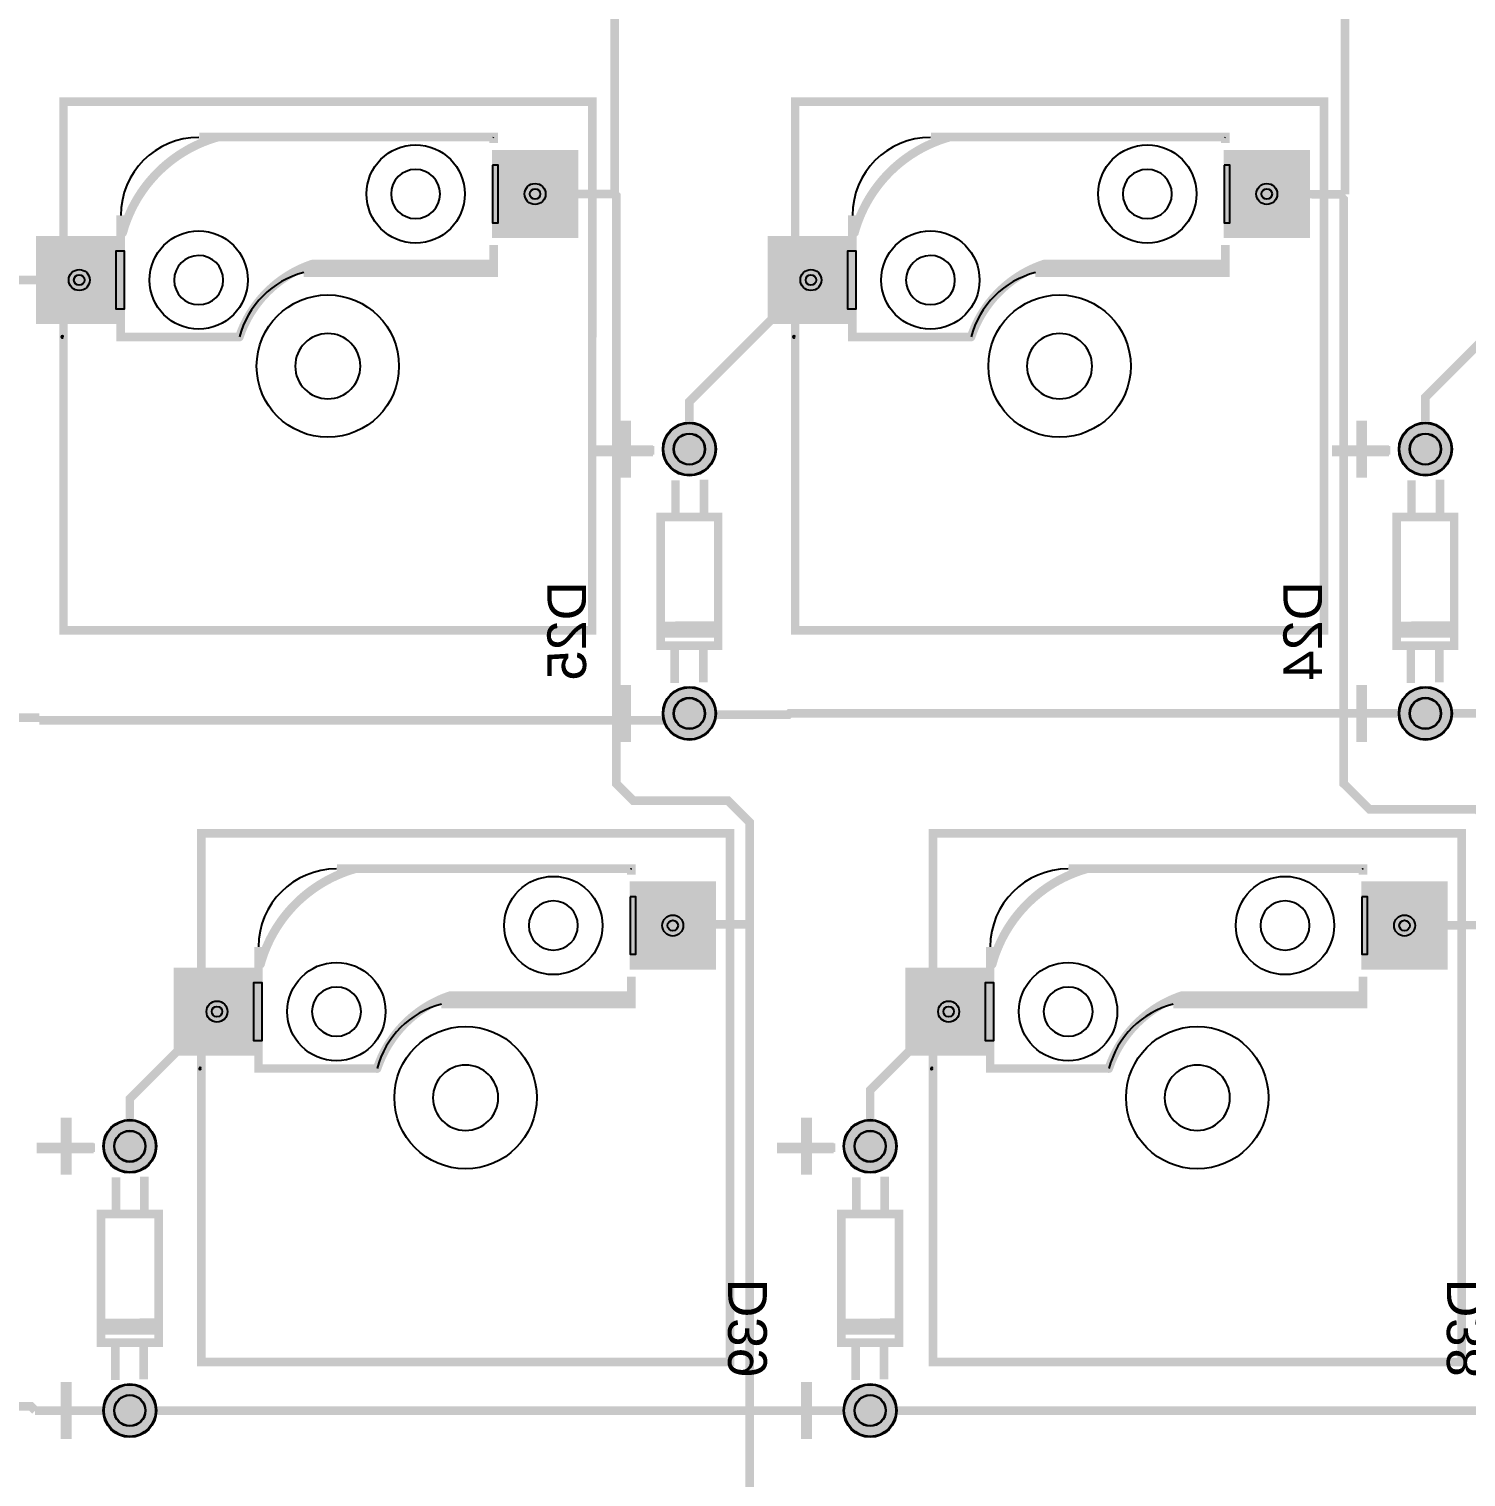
# Model space of a CAD drawing. Header units: millimetres. Extents: x -39 to 282, y -369 to -213.
# Drawn here: x 35.63 to 78.03, y -300.76 to -258.02 of the extents above; entities that cross this region are included whole.
import ezdxf

# ---------------------------------------------------------------- set-up
doc = ezdxf.new("R2010")
doc.units = ezdxf.units.MM
for name, color, linetype, true_color in [('BottomLayer', 7, 'Continuous', 0x0000ff), ('BottomPasteMaskLayer', 7, 'Continuous', 0x800000), ('BottomSilkLayer', 7, 'Continuous', 0x66cc33), ('BottomSolderMaskLayer', 7, 'Continuous', 0xaa00ff), ('Document', 7, 'Continuous', 0xffffff), ('Hole', 7, 'Continuous', 0x222222), ('Multi-Layer', 7, 'Continuous', 0xc0c0c0), ('TopLayer', 7, 'Continuous', 0xff0000), ('TopSilkLayer', 7, 'Continuous', 0xffcc00), ('TopSolderMaskLayer', 7, 'Continuous', 0x800080)]:
    doc.layers.add(name, color=color, linetype=linetype, true_color=true_color)
doc.styles.get("Standard").update_dxf_attribs({"font": 'arial.ttf'})

msp = doc.modelspace()

# ---------------------------------------------------------------- hatches: boundary and pattern name
at = {"layer": 'BottomLayer'}
for points in [[(49.315, -261.616), (51.815, -261.616), (51.815, -264.166), (49.315, -264.166)], [(70.905, -261.616), (73.405, -261.616), (73.405, -264.166), (70.905, -264.166)], [(49.465, -262.041), (49.465, -263.741), (51.065, -263.741), (51.065, -262.041), (49.465, -262.041)], [(71.055, -262.041), (71.055, -263.741), (72.655, -263.741), (72.655, -262.041), (71.055, -262.041)], [(35.865, -264.156), (38.365, -264.156), (38.365, -266.706), (35.865, -266.706)], [(57.455, -264.156), (59.955, -264.156), (59.955, -266.706), (57.455, -266.706)], [(36.615, -264.581), (36.615, -266.281), (38.215, -266.281), (38.215, -264.581), (36.615, -264.581)], [(58.205, -264.581), (58.205, -266.281), (59.805, -266.281), (59.805, -264.581), (58.205, -264.581)], [(53.379, -283.206), (55.879, -283.206), (55.879, -285.756), (53.379, -285.756)], [(74.969, -283.206), (77.469, -283.206), (77.469, -285.756), (74.969, -285.756)], [(53.529, -283.631), (53.529, -285.331), (55.129, -285.331), (55.129, -283.631), (53.529, -283.631)], [(75.119, -283.631), (75.119, -285.331), (76.719, -285.331), (76.719, -283.631), (75.119, -283.631)], [(39.929, -285.746), (42.429, -285.746), (42.429, -288.296), (39.929, -288.296)], [(61.519, -285.746), (64.019, -285.746), (64.019, -288.296), (61.519, -288.296)], [(40.679, -286.171), (40.679, -287.871), (42.279, -287.871), (42.279, -286.171), (40.679, -286.171)], [(62.269, -286.171), (62.269, -287.871), (63.869, -287.871), (63.869, -286.171), (62.269, -286.171)]]:
    msp.add_hatch(color=256, dxfattribs=at).paths.add_polyline_path(points)
at = {"layer": 'BottomPasteMaskLayer'}
for points in [[(49.315, -261.616), (51.815, -261.616), (51.815, -264.166), (49.315, -264.166)], [(70.905, -261.616), (73.405, -261.616), (73.405, -264.166), (70.905, -264.166)], [(35.865, -264.156), (38.365, -264.156), (38.365, -266.706), (35.865, -266.706)], [(57.455, -264.156), (59.955, -264.156), (59.955, -266.706), (57.455, -266.706)], [(53.379, -283.206), (55.879, -283.206), (55.879, -285.756), (53.379, -285.756)], [(74.969, -283.206), (77.469, -283.206), (77.469, -285.756), (74.969, -285.756)], [(39.929, -285.746), (42.429, -285.746), (42.429, -288.296), (39.929, -288.296)], [(61.519, -285.746), (64.019, -285.746), (64.019, -288.296), (61.519, -288.296)]]:
    msp.add_hatch(color=256, dxfattribs=at).paths.add_polyline_path(points)
at = {"layer": 'BottomSilkLayer'}
for points in [[(38.4, -264.159), (38.383, -264.158), (38.367, -264.155), (38.351, -264.15), (38.336, -264.142), (38.323, -264.133), (38.31, -264.122), (38.299, -264.11), (38.29, -264.096), (38.283, -264.081), (38.277, -264.065), (38.274, -264.049), (38.273, -264.032), (38.273, -264.032), (38.274, -264.014), (38.278, -263.997), (38.278, -263.997), (38.278, -263.997), (38.278, -263.997), (38.304, -263.907), (38.332, -263.818), (38.362, -263.729), (38.393, -263.641), (38.427, -263.554), (38.463, -263.468), (38.501, -263.382), (38.54, -263.297), (38.582, -263.213), (38.625, -263.131), (38.67, -263.049), (38.717, -262.968), (38.766, -262.888), (38.817, -262.809), (38.869, -262.732), (38.923, -262.656), (38.979, -262.581), (39.037, -262.507), (39.096, -262.434), (39.157, -262.363), (39.219, -262.294), (39.283, -262.225), (39.348, -262.158), (39.415, -262.093), (39.483, -262.029), (39.553, -261.967), (39.624, -261.906), (39.697, -261.847), (39.77, -261.789), (39.845, -261.734), (39.922, -261.68), (39.999, -261.627), (40.078, -261.577), (40.158, -261.528), (40.238, -261.481), (40.32, -261.435), (40.403, -261.392), (40.487, -261.351), (40.572, -261.311), (40.657, -261.273), (40.744, -261.237), (40.831, -261.204), (40.919, -261.172), (41.007, -261.142), (41.097, -261.114), (41.187, -261.088), (41.187, -261.088), (41.187, -261.088), (41.187, -261.088), (41.204, -261.084), (41.222, -261.083), (41.222, -261.083), (41.222, -261.083), (41.239, -261.084), (41.255, -261.088), (41.271, -261.093), (41.285, -261.1), (41.299, -261.11), (41.312, -261.12), (41.323, -261.133), (41.332, -261.147), (41.339, -261.162), (41.345, -261.177), (41.348, -261.194), (41.349, -261.21), (41.349, -261.21), (41.348, -261.227), (41.345, -261.243), (41.339, -261.259), (41.332, -261.274), (41.322, -261.288), (41.311, -261.3), (41.299, -261.311), (41.285, -261.32), (41.27, -261.328), (41.254, -261.333), (41.254, -261.333), (41.254, -261.333), (41.254, -261.333), (41.168, -261.358), (41.082, -261.385), (40.997, -261.413), (40.913, -261.444), (40.829, -261.477), (40.746, -261.511), (40.664, -261.548), (40.583, -261.586), (40.503, -261.626), (40.423, -261.668), (40.345, -261.712), (40.268, -261.758), (40.192, -261.805), (40.116, -261.854), (40.042, -261.905), (39.97, -261.958), (39.898, -262.012), (39.828, -262.067), (39.759, -262.125), (39.691, -262.184), (39.625, -262.244), (39.56, -262.306), (39.496, -262.37), (39.434, -262.435), (39.374, -262.501), (39.315, -262.569), (39.257, -262.638), (39.201, -262.708), (39.147, -262.78), (39.095, -262.853), (39.044, -262.927), (38.995, -263.002), (38.947, -263.078), (38.902, -263.155), (38.858, -263.234), (38.816, -263.313), (38.776, -263.393), (38.738, -263.475), (38.701, -263.557), (38.667, -263.639), (38.634, -263.723), (38.603, -263.807), (38.574, -263.892), (38.548, -263.978), (38.523, -264.064), (38.523, -264.064), (38.523, -264.064), (38.523, -264.064), (38.523, -264.064), (38.518, -264.08), (38.51, -264.095), (38.501, -264.109), (38.49, -264.122), (38.478, -264.133), (38.464, -264.142), (38.449, -264.149), (38.433, -264.155), (38.417, -264.158), (38.4, -264.159), (38.4, -264.159), (38.4, -264.159), (38.4, -264.159)], [(49.34, -261.084), (41.77, -261.084), (41.22, -261.084), (41.204, -261.085), (41.188, -261.088), (41.172, -261.093), (41.157, -261.101), (41.143, -261.11), (41.131, -261.121), (41.12, -261.133), (41.11, -261.147), (41.103, -261.162), (41.098, -261.178), (41.094, -261.194), (41.093, -261.211), (41.094, -261.227), (41.098, -261.243), (41.103, -261.259), (41.11, -261.274), (41.12, -261.288), (41.131, -261.3), (41.143, -261.311), (41.157, -261.321), (41.172, -261.328), (41.188, -261.333), (41.204, -261.336), (41.22, -261.338), (41.77, -261.338), (49.34, -261.338), (49.357, -261.336), (49.373, -261.333), (49.389, -261.328), (49.404, -261.321), (49.418, -261.311), (49.43, -261.3), (49.441, -261.288), (49.45, -261.274), (49.458, -261.259), (49.463, -261.243), (49.466, -261.227), (49.467, -261.211), (49.466, -261.194), (49.463, -261.178), (49.458, -261.162), (49.45, -261.147), (49.441, -261.133), (49.43, -261.121), (49.418, -261.11), (49.404, -261.101), (49.389, -261.093), (49.373, -261.088), (49.357, -261.085), (49.34, -261.084), (49.34, -261.084)], [(59.99, -264.159), (59.973, -264.158), (59.957, -264.155), (59.941, -264.15), (59.926, -264.142), (59.913, -264.133), (59.9, -264.122), (59.889, -264.11), (59.88, -264.096), (59.873, -264.081), (59.867, -264.065), (59.864, -264.049), (59.863, -264.032), (59.863, -264.032), (59.864, -264.014), (59.868, -263.997), (59.868, -263.997), (59.868, -263.997), (59.868, -263.997), (59.894, -263.907), (59.922, -263.818), (59.952, -263.729), (59.983, -263.641), (60.017, -263.554), (60.053, -263.468), (60.091, -263.382), (60.13, -263.297), (60.172, -263.213), (60.215, -263.131), (60.26, -263.049), (60.307, -262.968), (60.356, -262.888), (60.407, -262.809), (60.459, -262.732), (60.513, -262.656), (60.569, -262.581), (60.627, -262.507), (60.686, -262.434), (60.747, -262.363), (60.809, -262.294), (60.873, -262.225), (60.938, -262.158), (61.005, -262.093), (61.073, -262.029), (61.143, -261.967), (61.214, -261.906), (61.287, -261.847), (61.36, -261.789), (61.435, -261.734), (61.512, -261.68), (61.589, -261.627), (61.668, -261.577), (61.748, -261.528), (61.828, -261.481), (61.91, -261.435), (61.993, -261.392), (62.077, -261.351), (62.162, -261.311), (62.247, -261.273), (62.334, -261.237), (62.421, -261.204), (62.509, -261.172), (62.598, -261.142), (62.687, -261.114), (62.777, -261.088), (62.777, -261.088), (62.777, -261.088), (62.777, -261.088), (62.794, -261.084), (62.812, -261.083), (62.812, -261.083), (62.812, -261.083), (62.829, -261.084), (62.845, -261.088), (62.861, -261.093), (62.876, -261.1), (62.889, -261.11), (62.902, -261.12), (62.913, -261.133), (62.922, -261.147), (62.929, -261.162), (62.935, -261.177), (62.938, -261.194), (62.939, -261.21), (62.939, -261.21), (62.938, -261.227), (62.935, -261.243), (62.929, -261.259), (62.922, -261.274), (62.913, -261.288), (62.901, -261.3), (62.889, -261.311), (62.875, -261.32), (62.86, -261.328), (62.844, -261.333), (62.844, -261.333), (62.844, -261.333), (62.844, -261.333), (62.758, -261.358), (62.672, -261.385), (62.587, -261.413), (62.503, -261.444), (62.419, -261.477), (62.336, -261.511), (62.254, -261.548), (62.173, -261.586), (62.093, -261.626), (62.013, -261.668), (61.935, -261.712), (61.858, -261.758), (61.782, -261.805), (61.706, -261.854), (61.632, -261.905), (61.56, -261.958), (61.488, -262.012), (61.418, -262.067), (61.349, -262.125), (61.281, -262.184), (61.215, -262.244), (61.15, -262.306), (61.086, -262.37), (61.024, -262.435), (60.964, -262.501), (60.905, -262.569), (60.847, -262.638), (60.792, -262.708), (60.737, -262.78), (60.685, -262.853), (60.634, -262.927), (60.585, -263.002), (60.538, -263.078), (60.492, -263.155), (60.448, -263.234), (60.406, -263.313), (60.366, -263.393), (60.328, -263.475), (60.291, -263.557), (60.257, -263.639), (60.224, -263.723), (60.193, -263.807), (60.164, -263.892), (60.138, -263.978), (60.113, -264.064), (60.113, -264.064), (60.113, -264.064), (60.113, -264.064), (60.113, -264.064), (60.108, -264.08), (60.1, -264.095), (60.091, -264.109), (60.08, -264.122), (60.068, -264.133), (60.054, -264.142), (60.039, -264.149), (60.023, -264.155), (60.007, -264.158), (59.99, -264.159), (59.99, -264.159), (59.99, -264.159), (59.99, -264.159)], [(70.93, -261.084), (63.36, -261.084), (62.81, -261.084), (62.794, -261.085), (62.778, -261.088), (62.762, -261.093), (62.747, -261.101), (62.733, -261.11), (62.721, -261.121), (62.71, -261.133), (62.7, -261.147), (62.693, -261.162), (62.688, -261.178), (62.685, -261.194), (62.683, -261.211), (62.685, -261.227), (62.688, -261.243), (62.693, -261.259), (62.7, -261.274), (62.71, -261.288), (62.721, -261.3), (62.733, -261.311), (62.747, -261.321), (62.762, -261.328), (62.778, -261.333), (62.794, -261.336), (62.81, -261.338), (63.36, -261.338), (70.93, -261.338), (70.947, -261.336), (70.963, -261.333), (70.979, -261.328), (70.994, -261.321), (71.008, -261.311), (71.02, -261.3), (71.031, -261.288), (71.04, -261.274), (71.048, -261.259), (71.053, -261.243), (71.056, -261.227), (71.057, -261.211), (71.056, -261.194), (71.053, -261.178), (71.048, -261.162), (71.04, -261.147), (71.031, -261.133), (71.02, -261.121), (71.008, -261.11), (70.994, -261.101), (70.979, -261.093), (70.963, -261.088), (70.947, -261.085), (70.93, -261.084), (70.93, -261.084)], [(41.84, -267.24), (41.823, -267.239), (41.807, -267.236), (41.791, -267.23), (41.776, -267.223), (41.762, -267.214), (41.75, -267.203), (41.739, -267.19), (41.73, -267.177), (41.722, -267.162), (41.717, -267.146), (41.714, -267.13), (41.713, -267.113), (41.713, -267.113), (41.713, -267.113), (41.714, -267.091), (41.72, -267.07), (41.72, -267.07), (41.72, -267.07), (41.72, -267.07), (41.72, -267.07), (41.748, -266.989), (41.779, -266.909), (41.811, -266.829), (41.845, -266.75), (41.881, -266.672), (41.919, -266.595), (41.959, -266.519), (42.001, -266.443), (42.044, -266.369), (42.09, -266.296), (42.137, -266.224), (42.186, -266.153), (42.236, -266.084), (42.288, -266.015), (42.342, -265.948), (42.397, -265.882), (42.454, -265.818), (42.513, -265.755), (42.573, -265.693), (42.635, -265.633), (42.698, -265.575), (42.762, -265.518), (42.828, -265.462), (42.895, -265.408), (42.963, -265.356), (43.033, -265.306), (43.104, -265.257), (43.176, -265.21), (43.249, -265.165), (43.323, -265.121), (43.398, -265.079), (43.474, -265.04), (43.552, -265.002), (43.63, -264.965), (43.709, -264.931), (43.788, -264.899), (43.869, -264.869), (43.95, -264.84), (43.95, -264.84), (43.95, -264.84), (43.95, -264.84), (43.97, -264.835), (43.991, -264.833), (43.991, -264.833), (44.008, -264.834), (44.024, -264.838), (44.04, -264.843), (44.055, -264.85), (44.068, -264.86), (44.081, -264.871), (44.092, -264.883), (44.101, -264.897), (44.109, -264.912), (44.114, -264.927), (44.117, -264.944), (44.118, -264.96), (44.118, -264.96), (44.117, -264.978), (44.113, -264.995), (44.107, -265.012), (44.099, -265.028), (44.089, -265.042), (44.076, -265.055), (44.062, -265.065), (44.047, -265.074), (44.031, -265.081), (44.031, -265.081), (44.031, -265.081), (44.031, -265.081), (44.031, -265.081), (43.953, -265.108), (43.877, -265.137), (43.801, -265.168), (43.726, -265.201), (43.651, -265.235), (43.578, -265.272), (43.505, -265.31), (43.434, -265.35), (43.363, -265.392), (43.294, -265.436), (43.226, -265.481), (43.158, -265.528), (43.092, -265.577), (43.028, -265.627), (42.964, -265.679), (42.902, -265.733), (42.841, -265.788), (42.782, -265.844), (42.724, -265.902), (42.667, -265.962), (42.612, -266.022), (42.559, -266.085), (42.507, -266.148), (42.457, -266.213), (42.408, -266.279), (42.361, -266.346), (42.316, -266.414), (42.272, -266.484), (42.23, -266.554), (42.19, -266.626), (42.152, -266.698), (42.115, -266.772), (42.081, -266.846), (42.048, -266.921), (42.017, -266.997), (41.988, -267.074), (41.961, -267.151), (41.961, -267.151), (41.961, -267.151), (41.961, -267.151), (41.955, -267.166), (41.947, -267.18), (41.938, -267.193), (41.927, -267.205), (41.915, -267.215), (41.901, -267.224), (41.887, -267.231), (41.871, -267.236), (41.856, -267.239), (41.84, -267.24), (41.84, -267.24), (41.84, -267.24)], [(43.99, -265.088), (45.03, -265.088), (49.34, -265.088), (49.357, -265.087), (49.373, -265.083), (49.389, -265.078), (49.404, -265.071), (49.418, -265.061), (49.43, -265.051), (49.441, -265.038), (49.45, -265.024), (49.458, -265.009), (49.463, -264.994), (49.466, -264.977), (49.467, -264.961), (49.466, -264.944), (49.463, -264.928), (49.458, -264.912), (49.45, -264.897), (49.441, -264.883), (49.43, -264.871), (49.418, -264.86), (49.404, -264.851), (49.389, -264.843), (49.373, -264.838), (49.357, -264.835), (49.34, -264.834), (45.03, -264.834), (43.99, -264.834), (43.974, -264.835), (43.958, -264.838), (43.942, -264.843), (43.927, -264.851), (43.913, -264.86), (43.901, -264.871), (43.89, -264.883), (43.88, -264.897), (43.873, -264.912), (43.868, -264.928), (43.864, -264.944), (43.863, -264.961), (43.864, -264.977), (43.868, -264.994), (43.873, -265.009), (43.88, -265.024), (43.89, -265.038), (43.901, -265.051), (43.913, -265.061), (43.927, -265.071), (43.942, -265.078), (43.958, -265.083), (43.974, -265.087), (43.99, -265.088), (43.99, -265.088)], [(63.43, -267.24), (63.413, -267.239), (63.397, -267.236), (63.381, -267.23), (63.366, -267.223), (63.352, -267.214), (63.34, -267.203), (63.329, -267.19), (63.32, -267.177), (63.312, -267.162), (63.307, -267.146), (63.304, -267.13), (63.303, -267.113), (63.303, -267.113), (63.303, -267.113), (63.304, -267.091), (63.31, -267.07), (63.31, -267.07), (63.31, -267.07), (63.31, -267.07), (63.31, -267.07), (63.338, -266.989), (63.369, -266.909), (63.401, -266.829), (63.435, -266.75), (63.471, -266.672), (63.509, -266.595), (63.549, -266.519), (63.591, -266.443), (63.634, -266.369), (63.68, -266.296), (63.727, -266.224), (63.776, -266.153), (63.826, -266.084), (63.878, -266.015), (63.932, -265.948), (63.988, -265.882), (64.045, -265.818), (64.103, -265.755), (64.163, -265.693), (64.225, -265.633), (64.288, -265.575), (64.352, -265.518), (64.418, -265.462), (64.485, -265.408), (64.553, -265.356), (64.623, -265.306), (64.694, -265.257), (64.766, -265.21), (64.839, -265.165), (64.913, -265.121), (64.988, -265.079), (65.064, -265.04), (65.142, -265.002), (65.22, -264.965), (65.299, -264.931), (65.378, -264.899), (65.459, -264.869), (65.54, -264.84), (65.54, -264.84), (65.54, -264.84), (65.54, -264.84), (65.56, -264.835), (65.581, -264.833), (65.581, -264.833), (65.598, -264.834), (65.614, -264.838), (65.63, -264.843), (65.645, -264.85), (65.659, -264.86), (65.671, -264.871), (65.682, -264.883), (65.691, -264.897), (65.699, -264.912), (65.704, -264.927), (65.707, -264.944), (65.708, -264.96), (65.708, -264.96), (65.707, -264.978), (65.703, -264.995), (65.697, -265.012), (65.689, -265.028), (65.679, -265.042), (65.666, -265.055), (65.652, -265.065), (65.637, -265.074), (65.621, -265.081), (65.621, -265.081), (65.621, -265.081), (65.621, -265.081), (65.621, -265.081), (65.543, -265.108), (65.467, -265.137), (65.391, -265.168), (65.316, -265.201), (65.241, -265.235), (65.168, -265.272), (65.095, -265.31), (65.024, -265.35), (64.953, -265.392), (64.884, -265.436), (64.816, -265.481), (64.748, -265.528), (64.682, -265.577), (64.618, -265.627), (64.554, -265.679), (64.492, -265.733), (64.431, -265.788), (64.372, -265.844), (64.314, -265.902), (64.257, -265.962), (64.202, -266.022), (64.149, -266.085), (64.097, -266.148), (64.047, -266.213), (63.998, -266.279), (63.951, -266.346), (63.906, -266.414), (63.862, -266.484), (63.82, -266.554), (63.78, -266.626), (63.742, -266.698), (63.705, -266.772), (63.671, -266.846), (63.638, -266.921), (63.607, -266.997), (63.578, -267.074), (63.551, -267.151), (63.551, -267.151), (63.551, -267.151), (63.551, -267.151), (63.545, -267.166), (63.537, -267.18), (63.528, -267.193), (63.517, -267.205), (63.505, -267.215), (63.491, -267.224), (63.477, -267.231), (63.461, -267.236), (63.446, -267.239), (63.43, -267.24), (63.43, -267.24), (63.43, -267.24)], [(65.58, -265.088), (66.62, -265.088), (70.93, -265.088), (70.947, -265.087), (70.963, -265.083), (70.979, -265.078), (70.994, -265.071), (71.008, -265.061), (71.02, -265.051), (71.031, -265.038), (71.04, -265.024), (71.048, -265.009), (71.053, -264.994), (71.056, -264.977), (71.057, -264.961), (71.056, -264.944), (71.053, -264.928), (71.048, -264.912), (71.04, -264.897), (71.031, -264.883), (71.02, -264.871), (71.008, -264.86), (70.994, -264.851), (70.979, -264.843), (70.963, -264.838), (70.947, -264.835), (70.93, -264.834), (66.62, -264.834), (65.58, -264.834), (65.564, -264.835), (65.548, -264.838), (65.532, -264.843), (65.517, -264.851), (65.503, -264.86), (65.491, -264.871), (65.48, -264.883), (65.47, -264.897), (65.463, -264.912), (65.458, -264.928), (65.455, -264.944), (65.453, -264.961), (65.455, -264.977), (65.458, -264.994), (65.463, -265.009), (65.47, -265.024), (65.48, -265.038), (65.491, -265.051), (65.503, -265.061), (65.517, -265.071), (65.532, -265.078), (65.548, -265.083), (65.564, -265.087), (65.58, -265.088), (65.58, -265.088)], [(38.34, -267.238), (41.84, -267.238), (41.857, -267.237), (41.873, -267.233), (41.889, -267.228), (41.904, -267.221), (41.918, -267.211), (41.93, -267.2), (41.941, -267.188), (41.95, -267.174), (41.958, -267.159), (41.963, -267.143), (41.966, -267.127), (41.967, -267.111), (41.966, -267.094), (41.963, -267.078), (41.958, -267.062), (41.95, -267.047), (41.941, -267.033), (41.93, -267.021), (41.918, -267.01), (41.904, -267.001), (41.889, -266.993), (41.873, -266.988), (41.857, -266.985), (41.84, -266.984), (38.34, -266.984), (38.324, -266.985), (38.308, -266.988), (38.292, -266.993), (38.277, -267.001), (38.263, -267.01), (38.251, -267.021), (38.24, -267.033), (38.23, -267.047), (38.223, -267.062), (38.218, -267.078), (38.214, -267.094), (38.213, -267.111), (38.214, -267.127), (38.218, -267.143), (38.223, -267.159), (38.23, -267.174), (38.24, -267.188), (38.251, -267.2), (38.263, -267.211), (38.277, -267.221), (38.292, -267.228), (38.308, -267.233), (38.324, -267.237), (38.34, -267.238), (38.34, -267.238)], [(59.93, -267.238), (63.43, -267.238), (63.447, -267.237), (63.463, -267.233), (63.479, -267.228), (63.494, -267.221), (63.508, -267.211), (63.52, -267.2), (63.531, -267.188), (63.54, -267.174), (63.548, -267.159), (63.553, -267.143), (63.556, -267.127), (63.557, -267.111), (63.556, -267.094), (63.553, -267.078), (63.548, -267.062), (63.54, -267.047), (63.531, -267.033), (63.52, -267.021), (63.508, -267.01), (63.494, -267.001), (63.479, -266.993), (63.463, -266.988), (63.447, -266.985), (63.43, -266.984), (59.93, -266.984), (59.914, -266.985), (59.898, -266.988), (59.882, -266.993), (59.867, -267.001), (59.853, -267.01), (59.841, -267.021), (59.83, -267.033), (59.82, -267.047), (59.813, -267.062), (59.808, -267.078), (59.805, -267.094), (59.803, -267.111), (59.805, -267.127), (59.808, -267.143), (59.813, -267.159), (59.82, -267.174), (59.83, -267.188), (59.841, -267.2), (59.853, -267.211), (59.867, -267.221), (59.882, -267.228), (59.898, -267.233), (59.914, -267.237), (59.93, -267.238), (59.93, -267.238)], [(54.268, -275.511), (54.268, -275.971), (54.258, -275.981), (55.938, -275.981), (55.968, -275.951), (55.968, -275.541), (55.968, -275.501)], [(75.985, -275.511), (75.985, -275.971), (75.975, -275.981), (77.655, -275.981), (77.685, -275.951), (77.685, -275.541), (77.685, -275.501)], [(42.464, -285.749), (42.447, -285.748), (42.431, -285.745), (42.415, -285.74), (42.4, -285.732), (42.387, -285.723), (42.374, -285.712), (42.363, -285.7), (42.354, -285.686), (42.347, -285.671), (42.341, -285.655), (42.338, -285.639), (42.337, -285.622), (42.337, -285.622), (42.338, -285.604), (42.342, -285.587), (42.342, -285.587), (42.342, -285.587), (42.342, -285.587), (42.368, -285.497), (42.396, -285.408), (42.426, -285.319), (42.457, -285.231), (42.491, -285.144), (42.527, -285.058), (42.565, -284.972), (42.604, -284.887), (42.646, -284.803), (42.689, -284.721), (42.734, -284.639), (42.781, -284.558), (42.83, -284.478), (42.881, -284.4), (42.933, -284.322), (42.987, -284.246), (43.043, -284.171), (43.101, -284.097), (43.16, -284.024), (43.221, -283.953), (43.283, -283.884), (43.347, -283.815), (43.412, -283.748), (43.479, -283.683), (43.547, -283.619), (43.617, -283.557), (43.688, -283.496), (43.761, -283.437), (43.834, -283.379), (43.909, -283.324), (43.986, -283.27), (44.063, -283.217), (44.142, -283.167), (44.222, -283.118), (44.302, -283.071), (44.384, -283.025), (44.467, -282.982), (44.551, -282.941), (44.636, -282.901), (44.721, -282.863), (44.808, -282.827), (44.895, -282.794), (44.983, -282.762), (45.071, -282.732), (45.161, -282.704), (45.251, -282.678), (45.251, -282.678), (45.251, -282.678), (45.251, -282.678), (45.268, -282.675), (45.286, -282.673), (45.286, -282.673), (45.286, -282.673), (45.303, -282.674), (45.319, -282.678), (45.335, -282.683), (45.349, -282.69), (45.363, -282.7), (45.376, -282.711), (45.387, -282.723), (45.396, -282.737), (45.403, -282.752), (45.409, -282.767), (45.412, -282.784), (45.413, -282.8), (45.413, -282.8), (45.412, -282.817), (45.409, -282.833), (45.403, -282.849), (45.396, -282.864), (45.386, -282.878), (45.375, -282.89), (45.363, -282.901), (45.349, -282.91), (45.334, -282.918), (45.318, -282.923), (45.318, -282.923), (45.318, -282.923), (45.318, -282.923), (45.232, -282.948), (45.146, -282.975), (45.061, -283.003), (44.977, -283.034), (44.893, -283.067), (44.81, -283.101), (44.728, -283.138), (44.647, -283.176), (44.567, -283.216), (44.487, -283.258), (44.409, -283.302), (44.332, -283.348), (44.256, -283.395), (44.18, -283.444), (44.106, -283.495), (44.034, -283.548), (43.962, -283.602), (43.892, -283.658), (43.823, -283.715), (43.755, -283.774), (43.689, -283.834), (43.624, -283.896), (43.56, -283.96), (43.498, -284.025), (43.438, -284.091), (43.379, -284.159), (43.321, -284.228), (43.265, -284.298), (43.211, -284.37), (43.159, -284.443), (43.108, -284.517), (43.059, -284.592), (43.012, -284.668), (42.966, -284.745), (42.922, -284.824), (42.88, -284.903), (42.84, -284.983), (42.802, -285.065), (42.765, -285.147), (42.731, -285.229), (42.698, -285.313), (42.667, -285.397), (42.638, -285.483), (42.612, -285.568), (42.587, -285.654), (42.587, -285.654), (42.587, -285.654), (42.587, -285.654), (42.587, -285.654), (42.582, -285.67), (42.574, -285.685), (42.565, -285.699), (42.554, -285.712), (42.542, -285.723), (42.528, -285.732), (42.513, -285.74), (42.497, -285.745), (42.481, -285.748), (42.464, -285.749), (42.464, -285.749), (42.464, -285.749), (42.464, -285.749)], [(53.404, -282.674), (45.834, -282.674), (45.284, -282.674), (45.268, -282.675), (45.252, -282.678), (45.236, -282.683), (45.221, -282.691), (45.207, -282.7), (45.195, -282.711), (45.184, -282.723), (45.174, -282.737), (45.167, -282.752), (45.162, -282.768), (45.158, -282.784), (45.157, -282.801), (45.158, -282.817), (45.162, -282.833), (45.167, -282.849), (45.174, -282.864), (45.184, -282.878), (45.195, -282.89), (45.207, -282.901), (45.221, -282.911), (45.236, -282.918), (45.252, -282.923), (45.268, -282.927), (45.284, -282.928), (45.834, -282.928), (53.404, -282.928), (53.421, -282.927), (53.437, -282.923), (53.453, -282.918), (53.468, -282.911), (53.482, -282.901), (53.494, -282.89), (53.505, -282.878), (53.514, -282.864), (53.522, -282.849), (53.527, -282.833), (53.53, -282.817), (53.531, -282.801), (53.53, -282.784), (53.527, -282.768), (53.522, -282.752), (53.514, -282.737), (53.505, -282.723), (53.494, -282.711), (53.482, -282.7), (53.468, -282.691), (53.453, -282.683), (53.437, -282.678), (53.421, -282.675), (53.404, -282.674), (53.404, -282.674)], [(64.054, -285.749), (64.037, -285.748), (64.021, -285.745), (64.005, -285.74), (63.991, -285.732), (63.977, -285.723), (63.964, -285.712), (63.953, -285.7), (63.944, -285.686), (63.937, -285.671), (63.931, -285.655), (63.928, -285.639), (63.927, -285.622), (63.927, -285.622), (63.928, -285.604), (63.932, -285.587), (63.932, -285.587), (63.932, -285.587), (63.932, -285.587), (63.958, -285.497), (63.986, -285.408), (64.016, -285.319), (64.047, -285.231), (64.081, -285.144), (64.117, -285.058), (64.155, -284.972), (64.194, -284.887), (64.236, -284.803), (64.279, -284.721), (64.324, -284.639), (64.371, -284.558), (64.42, -284.478), (64.471, -284.4), (64.523, -284.322), (64.577, -284.246), (64.633, -284.171), (64.691, -284.097), (64.75, -284.024), (64.811, -283.953), (64.873, -283.884), (64.937, -283.815), (65.002, -283.748), (65.069, -283.683), (65.137, -283.619), (65.207, -283.557), (65.278, -283.496), (65.351, -283.437), (65.424, -283.379), (65.5, -283.324), (65.576, -283.27), (65.653, -283.217), (65.732, -283.167), (65.812, -283.118), (65.892, -283.071), (65.974, -283.025), (66.057, -282.982), (66.141, -282.941), (66.226, -282.901), (66.311, -282.863), (66.398, -282.827), (66.485, -282.794), (66.573, -282.762), (66.662, -282.732), (66.751, -282.704), (66.841, -282.678), (66.841, -282.678), (66.841, -282.678), (66.841, -282.678), (66.858, -282.675), (66.876, -282.673), (66.876, -282.673), (66.876, -282.673), (66.893, -282.674), (66.909, -282.678), (66.925, -282.683), (66.94, -282.69), (66.953, -282.7), (66.966, -282.711), (66.977, -282.723), (66.986, -282.737), (66.993, -282.752), (66.999, -282.767), (67.002, -282.784), (67.003, -282.8), (67.003, -282.8), (67.002, -282.817), (66.999, -282.833), (66.993, -282.849), (66.986, -282.864), (66.977, -282.878), (66.965, -282.89), (66.953, -282.901), (66.939, -282.91), (66.924, -282.918), (66.908, -282.923), (66.908, -282.923), (66.908, -282.923), (66.908, -282.923), (66.822, -282.948), (66.736, -282.975), (66.651, -283.003), (66.567, -283.034), (66.483, -283.067), (66.4, -283.101), (66.318, -283.138), (66.237, -283.176), (66.157, -283.216), (66.078, -283.258), (65.999, -283.302), (65.922, -283.348), (65.846, -283.395), (65.77, -283.444), (65.696, -283.495), (65.624, -283.548), (65.552, -283.602), (65.482, -283.658), (65.413, -283.715), (65.345, -283.774), (65.279, -283.834), (65.214, -283.896), (65.15, -283.96), (65.088, -284.025), (65.028, -284.091), (64.969, -284.159), (64.911, -284.228), (64.856, -284.298), (64.801, -284.37), (64.749, -284.443), (64.698, -284.517), (64.649, -284.592), (64.602, -284.668), (64.556, -284.745), (64.512, -284.824), (64.47, -284.903), (64.43, -284.983), (64.392, -285.065), (64.355, -285.147), (64.321, -285.229), (64.288, -285.313), (64.257, -285.397), (64.228, -285.483), (64.202, -285.568), (64.177, -285.654), (64.177, -285.654), (64.177, -285.654), (64.177, -285.654), (64.177, -285.654), (64.172, -285.67), (64.164, -285.685), (64.155, -285.699), (64.144, -285.712), (64.132, -285.723), (64.118, -285.732), (64.103, -285.74), (64.087, -285.745), (64.071, -285.748), (64.054, -285.749), (64.054, -285.749), (64.054, -285.749), (64.054, -285.749)], [(74.994, -282.674), (67.424, -282.674), (66.874, -282.674), (66.858, -282.675), (66.842, -282.678), (66.826, -282.683), (66.811, -282.691), (66.797, -282.7), (66.785, -282.711), (66.774, -282.723), (66.764, -282.737), (66.757, -282.752), (66.752, -282.768), (66.749, -282.784), (66.747, -282.801), (66.749, -282.817), (66.752, -282.833), (66.757, -282.849), (66.764, -282.864), (66.774, -282.878), (66.785, -282.89), (66.797, -282.901), (66.811, -282.911), (66.826, -282.918), (66.842, -282.923), (66.858, -282.927), (66.874, -282.928), (67.424, -282.928), (74.994, -282.928), (75.011, -282.927), (75.027, -282.923), (75.043, -282.918), (75.058, -282.911), (75.072, -282.901), (75.084, -282.89), (75.095, -282.878), (75.104, -282.864), (75.112, -282.849), (75.117, -282.833), (75.12, -282.817), (75.121, -282.801), (75.12, -282.784), (75.117, -282.768), (75.112, -282.752), (75.104, -282.737), (75.095, -282.723), (75.084, -282.711), (75.072, -282.7), (75.058, -282.691), (75.043, -282.683), (75.027, -282.678), (75.011, -282.675), (74.994, -282.674), (74.994, -282.674)], [(45.904, -288.83), (45.887, -288.829), (45.871, -288.826), (45.855, -288.821), (45.84, -288.813), (45.826, -288.804), (45.814, -288.793), (45.803, -288.781), (45.794, -288.767), (45.786, -288.752), (45.781, -288.736), (45.778, -288.72), (45.777, -288.703), (45.777, -288.703), (45.777, -288.703), (45.778, -288.681), (45.784, -288.66), (45.784, -288.66), (45.784, -288.66), (45.784, -288.66), (45.784, -288.66), (45.812, -288.579), (45.843, -288.499), (45.875, -288.419), (45.909, -288.34), (45.945, -288.262), (45.983, -288.185), (46.023, -288.109), (46.065, -288.033), (46.108, -287.959), (46.154, -287.886), (46.201, -287.814), (46.25, -287.743), (46.3, -287.674), (46.352, -287.605), (46.406, -287.538), (46.461, -287.472), (46.519, -287.408), (46.577, -287.345), (46.637, -287.283), (46.699, -287.223), (46.762, -287.165), (46.826, -287.108), (46.892, -287.052), (46.959, -286.999), (47.027, -286.946), (47.097, -286.896), (47.168, -286.847), (47.24, -286.8), (47.313, -286.755), (47.387, -286.711), (47.462, -286.669), (47.538, -286.63), (47.616, -286.592), (47.694, -286.555), (47.773, -286.521), (47.852, -286.489), (47.933, -286.459), (48.014, -286.43), (48.014, -286.43), (48.014, -286.43), (48.014, -286.43), (48.034, -286.425), (48.055, -286.423), (48.055, -286.423), (48.072, -286.424), (48.088, -286.428), (48.104, -286.433), (48.119, -286.44), (48.133, -286.45), (48.145, -286.461), (48.156, -286.473), (48.165, -286.487), (48.173, -286.502), (48.178, -286.518), (48.181, -286.534), (48.182, -286.55), (48.182, -286.55), (48.181, -286.568), (48.177, -286.585), (48.171, -286.602), (48.163, -286.618), (48.153, -286.632), (48.14, -286.645), (48.126, -286.656), (48.111, -286.664), (48.095, -286.671), (48.095, -286.671), (48.095, -286.671), (48.095, -286.671), (48.095, -286.671), (48.017, -286.698), (47.941, -286.727), (47.865, -286.758), (47.79, -286.791), (47.715, -286.825), (47.642, -286.862), (47.569, -286.9), (47.498, -286.94), (47.427, -286.982), (47.358, -287.026), (47.29, -287.071), (47.222, -287.118), (47.156, -287.167), (47.092, -287.217), (47.028, -287.269), (46.966, -287.323), (46.905, -287.378), (46.846, -287.434), (46.788, -287.492), (46.731, -287.552), (46.676, -287.612), (46.623, -287.675), (46.571, -287.738), (46.521, -287.803), (46.472, -287.869), (46.425, -287.936), (46.38, -288.004), (46.336, -288.074), (46.294, -288.144), (46.254, -288.216), (46.216, -288.288), (46.179, -288.362), (46.145, -288.436), (46.112, -288.511), (46.081, -288.587), (46.052, -288.664), (46.025, -288.741), (46.025, -288.741), (46.025, -288.741), (46.025, -288.741), (46.019, -288.756), (46.011, -288.77), (46.002, -288.783), (45.991, -288.795), (45.979, -288.806), (45.965, -288.814), (45.951, -288.821), (45.935, -288.826), (45.92, -288.829), (45.904, -288.83), (45.904, -288.83), (45.904, -288.83)], [(48.054, -286.678), (49.094, -286.678), (53.404, -286.678), (53.421, -286.677), (53.437, -286.673), (53.453, -286.668), (53.468, -286.661), (53.482, -286.652), (53.494, -286.641), (53.505, -286.628), (53.514, -286.614), (53.522, -286.599), (53.527, -286.584), (53.53, -286.567), (53.531, -286.551), (53.53, -286.534), (53.527, -286.518), (53.522, -286.502), (53.514, -286.487), (53.505, -286.473), (53.494, -286.461), (53.482, -286.45), (53.468, -286.441), (53.453, -286.433), (53.437, -286.428), (53.421, -286.425), (53.404, -286.424), (49.094, -286.424), (48.054, -286.424), (48.038, -286.425), (48.022, -286.428), (48.006, -286.433), (47.991, -286.441), (47.977, -286.45), (47.965, -286.461), (47.954, -286.473), (47.944, -286.487), (47.937, -286.502), (47.932, -286.518), (47.928, -286.534), (47.927, -286.551), (47.928, -286.567), (47.932, -286.584), (47.937, -286.599), (47.944, -286.614), (47.954, -286.628), (47.965, -286.641), (47.977, -286.652), (47.991, -286.661), (48.006, -286.668), (48.022, -286.673), (48.038, -286.677), (48.054, -286.678), (48.054, -286.678)], [(67.494, -288.83), (67.477, -288.829), (67.461, -288.826), (67.445, -288.821), (67.43, -288.813), (67.416, -288.804), (67.404, -288.793), (67.393, -288.781), (67.384, -288.767), (67.376, -288.752), (67.371, -288.736), (67.368, -288.72), (67.367, -288.703), (67.367, -288.703), (67.367, -288.703), (67.368, -288.681), (67.374, -288.66), (67.374, -288.66), (67.374, -288.66), (67.374, -288.66), (67.374, -288.66), (67.402, -288.579), (67.433, -288.499), (67.465, -288.419), (67.499, -288.34), (67.535, -288.262), (67.573, -288.185), (67.613, -288.109), (67.655, -288.033), (67.698, -287.959), (67.744, -287.886), (67.791, -287.814), (67.84, -287.743), (67.89, -287.674), (67.942, -287.605), (67.996, -287.538), (68.052, -287.472), (68.109, -287.408), (68.167, -287.345), (68.227, -287.283), (68.289, -287.223), (68.352, -287.165), (68.416, -287.108), (68.482, -287.052), (68.549, -286.999), (68.617, -286.946), (68.687, -286.896), (68.758, -286.847), (68.83, -286.8), (68.903, -286.755), (68.977, -286.711), (69.052, -286.669), (69.128, -286.63), (69.206, -286.592), (69.284, -286.555), (69.363, -286.521), (69.442, -286.489), (69.523, -286.459), (69.604, -286.43), (69.604, -286.43), (69.604, -286.43), (69.604, -286.43), (69.624, -286.425), (69.645, -286.423), (69.645, -286.423), (69.662, -286.424), (69.678, -286.428), (69.694, -286.433), (69.709, -286.44), (69.723, -286.45), (69.735, -286.461), (69.746, -286.473), (69.755, -286.487), (69.763, -286.502), (69.768, -286.518), (69.771, -286.534), (69.772, -286.55), (69.772, -286.55), (69.771, -286.568), (69.767, -286.585), (69.761, -286.602), (69.753, -286.618), (69.743, -286.632), (69.73, -286.645), (69.716, -286.656), (69.701, -286.664), (69.685, -286.671), (69.685, -286.671), (69.685, -286.671), (69.685, -286.671), (69.685, -286.671), (69.607, -286.698), (69.531, -286.727), (69.455, -286.758), (69.38, -286.791), (69.305, -286.825), (69.232, -286.862), (69.159, -286.9), (69.088, -286.94), (69.017, -286.982), (68.948, -287.026), (68.88, -287.071), (68.812, -287.118), (68.746, -287.167), (68.682, -287.217), (68.618, -287.269), (68.556, -287.323), (68.495, -287.378), (68.436, -287.434), (68.378, -287.492), (68.321, -287.552), (68.266, -287.612), (68.213, -287.675), (68.161, -287.738), (68.111, -287.803), (68.062, -287.869), (68.015, -287.936), (67.97, -288.004), (67.926, -288.074), (67.884, -288.144), (67.844, -288.216), (67.806, -288.288), (67.769, -288.362), (67.735, -288.436), (67.702, -288.511), (67.671, -288.587), (67.642, -288.664), (67.615, -288.741), (67.615, -288.741), (67.615, -288.741), (67.615, -288.741), (67.609, -288.756), (67.601, -288.77), (67.592, -288.783), (67.581, -288.795), (67.569, -288.806), (67.555, -288.814), (67.541, -288.821), (67.525, -288.826), (67.51, -288.829), (67.494, -288.83), (67.494, -288.83), (67.494, -288.83)], [(69.644, -286.678), (70.684, -286.678), (74.994, -286.678), (75.011, -286.677), (75.027, -286.673), (75.043, -286.668), (75.058, -286.661), (75.072, -286.652), (75.084, -286.641), (75.095, -286.628), (75.104, -286.614), (75.112, -286.599), (75.117, -286.584), (75.12, -286.567), (75.121, -286.551), (75.12, -286.534), (75.117, -286.518), (75.112, -286.502), (75.104, -286.487), (75.095, -286.473), (75.084, -286.461), (75.072, -286.45), (75.058, -286.441), (75.043, -286.433), (75.027, -286.428), (75.011, -286.425), (74.994, -286.424), (70.684, -286.424), (69.644, -286.424), (69.628, -286.425), (69.612, -286.428), (69.596, -286.433), (69.581, -286.441), (69.567, -286.45), (69.555, -286.461), (69.544, -286.473), (69.534, -286.487), (69.527, -286.502), (69.522, -286.518), (69.519, -286.534), (69.517, -286.551), (69.519, -286.567), (69.522, -286.584), (69.527, -286.599), (69.534, -286.614), (69.544, -286.628), (69.555, -286.641), (69.567, -286.652), (69.581, -286.661), (69.596, -286.668), (69.612, -286.673), (69.628, -286.677), (69.644, -286.678), (69.644, -286.678)], [(42.404, -288.828), (45.904, -288.828), (45.921, -288.827), (45.937, -288.823), (45.953, -288.818), (45.968, -288.811), (45.982, -288.801), (45.994, -288.79), (46.005, -288.778), (46.014, -288.764), (46.022, -288.749), (46.027, -288.734), (46.03, -288.717), (46.031, -288.701), (46.03, -288.684), (46.027, -288.668), (46.022, -288.652), (46.014, -288.637), (46.005, -288.623), (45.994, -288.611), (45.982, -288.6), (45.968, -288.591), (45.953, -288.583), (45.937, -288.578), (45.921, -288.575), (45.904, -288.574), (42.404, -288.574), (42.388, -288.575), (42.372, -288.578), (42.356, -288.583), (42.341, -288.591), (42.327, -288.6), (42.315, -288.611), (42.304, -288.623), (42.294, -288.637), (42.287, -288.652), (42.282, -288.668), (42.278, -288.684), (42.277, -288.701), (42.278, -288.717), (42.282, -288.734), (42.287, -288.749), (42.294, -288.764), (42.304, -288.778), (42.315, -288.79), (42.327, -288.801), (42.341, -288.811), (42.356, -288.818), (42.372, -288.823), (42.388, -288.827), (42.404, -288.828), (42.404, -288.828)], [(63.994, -288.828), (67.494, -288.828), (67.511, -288.827), (67.527, -288.823), (67.543, -288.818), (67.558, -288.811), (67.572, -288.801), (67.584, -288.79), (67.595, -288.778), (67.604, -288.764), (67.612, -288.749), (67.617, -288.734), (67.62, -288.717), (67.621, -288.701), (67.62, -288.684), (67.617, -288.668), (67.612, -288.652), (67.604, -288.637), (67.595, -288.623), (67.584, -288.611), (67.572, -288.6), (67.558, -288.591), (67.543, -288.583), (67.527, -288.578), (67.511, -288.575), (67.494, -288.574), (63.994, -288.574), (63.978, -288.575), (63.962, -288.578), (63.946, -288.583), (63.931, -288.591), (63.917, -288.6), (63.905, -288.611), (63.894, -288.623), (63.884, -288.637), (63.877, -288.652), (63.872, -288.668), (63.869, -288.684), (63.867, -288.701), (63.869, -288.717), (63.872, -288.734), (63.877, -288.749), (63.884, -288.764), (63.894, -288.778), (63.905, -288.79), (63.917, -288.801), (63.931, -288.811), (63.946, -288.818), (63.962, -288.823), (63.978, -288.827), (63.994, -288.828), (63.994, -288.828)], [(37.758, -296.085), (37.758, -296.545), (37.748, -296.555), (39.428, -296.555), (39.458, -296.525), (39.458, -296.115), (39.458, -296.075)], [(59.602, -296.085), (59.602, -296.545), (59.592, -296.555), (61.272, -296.555), (61.302, -296.525), (61.302, -296.115), (61.302, -296.075)]]:
    msp.add_hatch(color=256, dxfattribs=at).paths.add_polyline_path(points)
at = {"layer": 'BottomSolderMaskLayer'}
for points in [[(49.29, -261.59), (51.84, -261.59), (51.84, -264.191), (49.29, -264.191)], [(70.88, -261.59), (73.43, -261.59), (73.43, -264.191), (70.88, -264.191)], [(35.84, -264.13), (38.39, -264.13), (38.39, -266.731), (35.84, -266.731)], [(57.43, -264.13), (59.981, -264.13), (59.981, -266.731), (57.43, -266.731)], [(54.331, -270.421, 1), (55.905, -270.421, 1)], [(76.048, -270.421, 1), (77.622, -270.421, 1)], [(54.331, -278.22, 1), (55.905, -278.22, 1)], [(76.048, -278.22, 1), (77.622, -278.22, 1)], [(53.354, -283.18), (55.904, -283.18), (55.904, -285.781), (53.354, -285.781)], [(74.944, -283.18), (77.494, -283.18), (77.494, -285.781), (74.944, -285.781)], [(39.904, -285.72), (42.454, -285.72), (42.454, -288.321), (39.904, -288.321)], [(61.494, -285.72), (64.045, -285.72), (64.045, -288.321), (61.494, -288.321)], [(37.821, -290.995, 1), (39.395, -290.995, 1)], [(59.665, -290.995, 1), (61.239, -290.995, 1)], [(37.821, -298.795, 1), (39.395, -298.795, 1)], [(59.665, -298.795, 1), (61.239, -298.795, 1)]]:
    msp.add_hatch(color=256, dxfattribs=at).paths.add_polyline_path(points)
at = {"layer": 'Document'}
for points in [[(53.398, -269.581), (53.078, -269.581), (53.078, -271.261), (53.398, -271.261)], [(75.115, -269.581), (74.795, -269.581), (74.795, -271.261), (75.115, -271.261)], [(54.046, -270.633), (54.046, -270.313), (52.366, -270.313), (52.366, -270.633)], [(75.763, -270.633), (75.763, -270.313), (74.083, -270.313), (74.083, -270.633)], [(53.398, -277.381), (53.078, -277.381), (53.078, -279.061), (53.398, -279.061)], [(75.115, -277.381), (74.795, -277.381), (74.795, -279.061), (75.115, -279.061)], [(36.888, -290.155), (36.568, -290.155), (36.568, -291.835), (36.888, -291.835)], [(58.732, -290.155), (58.412, -290.155), (58.412, -291.835), (58.732, -291.835)], [(37.536, -291.207), (37.536, -290.887), (35.855, -290.887), (35.855, -291.207)], [(59.38, -291.207), (59.38, -290.887), (57.7, -290.887), (57.7, -291.207)], [(36.888, -297.955), (36.568, -297.955), (36.568, -299.635), (36.888, -299.635)], [(58.732, -297.955), (58.412, -297.955), (58.412, -299.635), (58.732, -299.635)]]:
    msp.add_hatch(color=256, dxfattribs=at).paths.add_polyline_path(points)
at = {"layer": 'Multi-Layer'}
for points in [[(54.356, -270.421, 1), (55.88, -270.421, 1)], [(76.073, -270.421, 1), (77.597, -270.421, 1)], [(54.356, -278.22, 1), (55.88, -278.22, 1)], [(76.073, -278.22, 1), (77.597, -278.22, 1)], [(37.846, -290.995, 1), (39.37, -290.995, 1)], [(59.69, -290.995, 1), (61.214, -290.995, 1)], [(37.846, -298.795, 1), (39.37, -298.795, 1)], [(59.69, -298.795, 1), (61.214, -298.795, 1)]]:
    msp.add_hatch(color=256, dxfattribs=at).paths.add_polyline_path(points)
at = {"layer": 'TopSolderMaskLayer'}
for points in [[(54.331, -270.421, 1), (55.905, -270.421, 1)], [(76.048, -270.421, 1), (77.622, -270.421, 1)], [(54.331, -278.22, 1), (55.905, -278.22, 1)], [(76.048, -278.22, 1), (77.622, -278.22, 1)], [(37.821, -290.995, 1), (39.395, -290.995, 1)], [(59.665, -290.995, 1), (61.239, -290.995, 1)], [(37.821, -298.795, 1), (39.395, -298.795, 1)], [(59.665, -298.795, 1), (61.239, -298.795, 1)]]:
    msp.add_hatch(color=256, dxfattribs=at).paths.add_polyline_path(points)

# ---------------------------------------------------------------- linework, layer by layer
at = {"layer": 'BottomLayer', "const_width": 0.254}
for points in [[(55.118, -278.22), (54.917, -278.422), (35.941, -278.422)], [(76.835, -278.22), (58.076, -278.22), (58.039, -278.258), (55.155, -278.258), (55.118, -278.22)], [(99.187, -278.22), (76.835, -278.22), (76.835, -278.22)], [(35.941, -278.347), (33.274, -278.347), (12.446, -278.474)], [(35.814, -298.795), (35.687, -298.668), (12.065, -298.668)], [(58.547, -298.795), (35.814, -298.795)], [(79.756, -298.795), (58.547, -298.795)]]:
    msp.add_lwpolyline(points, dxfattribs=at)
at = {"layer": 'BottomLayer'}
for centre in [(36.615, -267.11), (58.205, -267.11), (40.679, -288.7), (62.269, -288.7)]:
    msp.add_arc(centre, 0.03, 359.9073, 349.7038, dxfattribs=at)
at = {"layer": 'BottomSilkLayer', "const_width": 0.254}
for points in [[(49.34, -261.385), (49.34, -261.211), (40.654, -261.211)], [(70.93, -261.385), (70.93, -261.211), (62.244, -261.211)], [(38.34, -263.524), (38.34, -266.937), (38.34, -267.111), (41.84, -267.111)], [(59.93, -263.524), (59.93, -266.937), (59.93, -267.111), (63.43, -267.111)], [(49.34, -264.961), (49.34, -264.397)], [(70.93, -264.961), (70.93, -264.397)], [(43.74, -265.211), (43.99, -265.211), (45.03, -265.211), (49.34, -265.211), (49.34, -264.961)], [(65.33, -265.211), (65.58, -265.211), (66.62, -265.211), (70.93, -265.211), (70.93, -264.961)], [(53.248, -269.681), (53.248, -271.151)], [(74.965, -269.681), (74.965, -271.151)], [(52.448, -270.461), (54.088, -270.461)], [(74.165, -270.461), (75.805, -270.461)], [(54.708, -272.36), (54.708, -271.34)], [(55.548, -272.32), (55.548, -271.32)], [(76.425, -272.36), (76.425, -271.34)], [(77.265, -272.32), (77.265, -271.32)], [(54.688, -276.321), (54.688, -277.321)], [(55.528, -276.281), (55.528, -277.301)], [(76.405, -276.321), (76.405, -277.321)], [(77.245, -276.281), (77.245, -277.301)], [(53.228, -277.451), (53.228, -278.951)], [(74.945, -277.451), (74.945, -278.951)], [(53.404, -282.975), (53.404, -282.801), (44.718, -282.801)], [(74.994, -282.975), (74.994, -282.801), (66.308, -282.801)], [(42.404, -285.114), (42.404, -288.527), (42.404, -288.701), (45.904, -288.701)], [(63.994, -285.114), (63.994, -288.527), (63.994, -288.701), (67.494, -288.701)], [(53.404, -286.551), (53.404, -285.987)], [(74.994, -286.551), (74.994, -285.987)], [(47.804, -286.801), (48.054, -286.801), (49.094, -286.801), (53.404, -286.801), (53.404, -286.551)], [(69.394, -286.801), (69.644, -286.801), (70.684, -286.801), (74.994, -286.801), (74.994, -286.551)], [(36.738, -290.255), (36.738, -291.725)], [(58.582, -290.255), (58.582, -291.725)], [(35.938, -291.035), (37.578, -291.035)], [(57.782, -291.035), (59.422, -291.035)], [(38.198, -292.934), (38.198, -291.914)], [(39.038, -292.894), (39.038, -291.894)], [(60.042, -292.934), (60.042, -291.914)], [(60.882, -292.894), (60.882, -291.894)], [(38.178, -296.895), (38.178, -297.895)], [(39.018, -296.855), (39.018, -297.875)], [(60.022, -296.895), (60.022, -297.895)], [(60.862, -296.855), (60.862, -297.875)], [(36.718, -298.025), (36.718, -299.525)], [(58.562, -298.025), (58.562, -299.525)]]:
    msp.add_lwpolyline(points, dxfattribs=at)
at = {"layer": 'BottomSilkLayer'}
for points in [[(49.305, -262.041), (49.305, -263.741), (49.475, -263.741), (49.475, -262.041), (49.305, -262.041)], [(70.895, -262.041), (70.895, -263.741), (71.065, -263.741), (71.065, -262.041), (70.895, -262.041)], [(38.19, -266.281), (38.45, -266.281), (38.45, -264.581), (38.19, -264.581), (38.19, -266.281), (38.19, -266.281)], [(59.78, -266.281), (60.04, -266.281), (60.04, -264.581), (59.78, -264.581), (59.78, -266.281), (59.78, -266.281)], [(53.369, -283.631), (53.369, -285.331), (53.539, -285.331), (53.539, -283.631), (53.369, -283.631)], [(74.959, -283.631), (74.959, -285.331), (75.129, -285.331), (75.129, -283.631), (74.959, -283.631)], [(42.254, -287.871), (42.514, -287.871), (42.514, -286.171), (42.254, -286.171), (42.254, -287.871), (42.254, -287.871)], [(63.844, -287.871), (64.104, -287.871), (64.104, -286.171), (63.844, -286.171), (63.844, -287.871), (63.844, -287.871)]]:
    msp.add_lwpolyline(points, close=True, dxfattribs=at)
at = {"layer": 'BottomSilkLayer', "const_width": 0.254}
for points in [[(54.268, -272.421), (54.268, -276.221), (55.968, -276.221), (55.968, -272.421), (54.268, -272.421)], [(75.985, -272.421), (75.985, -276.221), (77.685, -276.221), (77.685, -272.421), (75.985, -272.421)], [(37.758, -292.995), (37.758, -296.795), (39.458, -296.795), (39.458, -292.995), (37.758, -292.995)], [(59.602, -292.995), (59.602, -296.795), (61.302, -296.795), (61.302, -292.995), (59.602, -292.995)]]:
    msp.add_lwpolyline(points, close=True, dxfattribs=at)
at = {"layer": 'BottomSilkLayer'}
for centre, radius, start, end in [((40.644, -263.524), 2.304, 90, 179.9994), ((49.33, -261.211), 0.01, 270.2907, 0.1462), ((62.234, -263.524), 2.304, 90, 179.9994), ((70.92, -261.211), 0.01, 270.2907, 0.1462), ((44.41, -267.78), 2.655, 104.6011, 165.3997), ((66, -267.78), 2.655, 104.6011, 165.3997), ((44.708, -285.114), 2.304, 90, 179.9994), ((53.394, -282.801), 0.01, 270.1452, 0.1456), ((66.298, -285.114), 2.304, 90, 179.9994), ((74.984, -282.801), 0.01, 270.1452, 0.1456), ((48.474, -289.37), 2.655, 104.6017, 165.3998), ((70.064, -289.37), 2.655, 104.6017, 165.3998)]:
    msp.add_arc(centre, radius, start, end, dxfattribs=at)
at = {"layer": 'BottomSolderMaskLayer'}
for centre, radius in [((55.118, -270.421), 0.787), ((76.835, -270.421), 0.787), ((55.118, -270.421), 0.465), ((76.835, -270.421), 0.465), ((55.118, -278.22), 0.787), ((55.118, -278.221), 0.465), ((76.835, -278.22), 0.787), ((76.835, -278.221), 0.465), ((38.608, -290.995), 0.787), ((38.608, -290.995), 0.465), ((60.452, -290.995), 0.787), ((60.452, -290.995), 0.465), ((38.608, -298.795), 0.787), ((60.452, -298.795), 0.787), ((38.608, -298.795), 0.465), ((60.452, -298.795), 0.465)]:
    msp.add_circle(centre, radius, dxfattribs=at)
at = {"layer": 'Document'}
for centre, radius, start, end in [((47.04, -262.892), 0.725, 0.1496, 359.8504), ((68.63, -262.892), 0.725, 0.1496, 359.8504), ((40.64, -265.432), 0.725, 0.1496, 359.8504), ((62.23, -265.432), 0.725, 0.1496, 359.8504), ((44.45, -267.973), 0.963, 0.1504, 359.8496), ((66.04, -267.973), 0.963, 0.1504, 359.8496), ((51.104, -284.482), 0.725, 0.1496, 359.8504), ((72.694, -284.482), 0.725, 0.1496, 359.8504), ((44.704, -287.022), 0.725, 0.1496, 359.8504), ((66.294, -287.022), 0.725, 0.1496, 359.8504), ((48.514, -289.563), 0.963, 0.1504, 359.8496), ((70.104, -289.563), 0.963, 0.1504, 359.8496)]:
    msp.add_arc(centre, radius, start, end, dxfattribs=at)
at = {"layer": 'Hole'}
for centre in [(50.565, -262.891), (72.155, -262.891), (37.115, -265.431), (58.705, -265.431), (54.629, -284.481), (76.219, -284.481), (41.179, -287.021), (62.769, -287.021)]:
    msp.add_circle(centre, 0.155, dxfattribs=at)
at = {"layer": 'Multi-Layer'}
for centre, radius in [((47.04, -262.891), 1.45), ((68.63, -262.891), 1.45), ((50.565, -262.891), 0.31), ((72.155, -262.891), 0.31), ((40.64, -265.431), 1.45), ((62.23, -265.431), 1.45), ((37.115, -265.431), 0.31), ((58.705, -265.431), 0.31), ((44.45, -267.971), 2.1), ((66.04, -267.971), 2.1), ((55.118, -270.421), 0.762), ((76.835, -270.421), 0.762), ((55.118, -270.421), 0.45), ((76.835, -270.421), 0.45), ((55.118, -278.22), 0.762), ((55.118, -278.221), 0.45), ((76.835, -278.22), 0.762), ((76.835, -278.221), 0.45), ((51.104, -284.481), 1.45), ((72.694, -284.481), 1.45), ((54.629, -284.481), 0.31), ((76.219, -284.481), 0.31), ((44.704, -287.021), 1.45), ((66.294, -287.021), 1.45), ((41.179, -287.021), 0.31), ((62.769, -287.021), 0.31), ((48.514, -289.561), 2.1), ((70.104, -289.561), 2.1), ((38.608, -290.995), 0.762), ((38.608, -290.995), 0.45), ((60.452, -290.995), 0.762), ((60.452, -290.995), 0.45), ((38.608, -298.795), 0.762), ((60.452, -298.795), 0.762), ((38.608, -298.795), 0.45), ((60.452, -298.795), 0.45)]:
    msp.add_circle(centre, radius, dxfattribs=at)
at = {"layer": 'TopLayer', "const_width": 0.254}
for points in [[(28.956, -220.091), (28.956, -223.774), (42.418, -237.236), (52.324, -237.236), (52.916, -237.828), (52.916, -262.891)], [(74.391, -241.3), (74.464, -241.373), (74.464, -262.903)], [(50.565, -262.891), (52.916, -262.891)], [(52.916, -262.891), (52.959, -262.934), (52.959, -280.29), (53.467, -280.798), (56.261, -280.798), (56.896, -281.433), (56.896, -301.753), (57.658, -302.515), (66.421, -302.515), (66.929, -303.023), (66.929, -318.771), (65.786, -319.914), (55.88, -319.914), (55.626, -320.168), (55.626, -365.38)], [(72.154, -262.891), (74.465, -262.903)], [(74.465, -262.903), (74.422, -262.944), (74.422, -280.29), (75.184, -281.052), (78.359, -281.052), (78.613, -281.306), (78.613, -301.88), (79.375, -302.642), (88.138, -302.642), (88.519, -303.023), (88.519, -319.152), (87.757, -319.914), (77.724, -319.914), (77.216, -320.422), (77.216, -330.836)], [(37.115, -265.431), (35.179, -265.431), (33.274, -267.336), (33.274, -270.548)], [(58.705, -265.43), (55.118, -269.018), (55.118, -270.421)], [(80.295, -265.431), (76.835, -268.891), (76.835, -270.421)], [(54.629, -284.481), (54.66, -284.449), (56.896, -284.449)], [(76.218, -284.481), (78.613, -284.468)], [(41.179, -287.021), (38.608, -289.592), (38.608, -290.995)], [(62.769, -287.021), (60.452, -289.338), (60.452, -290.995)]]:
    msp.add_lwpolyline(points, dxfattribs=at)
at = {"layer": 'TopSilkLayer', "const_width": 0.254}
for points in [[(36.65, -275.771), (36.65, -260.171), (52.251, -260.171), (52.25, -275.771), (36.65, -275.771)], [(58.24, -275.771), (58.24, -260.171), (73.841, -260.171), (73.841, -275.771), (58.24, -275.771)], [(40.714, -297.361), (40.714, -281.761), (56.315, -281.761), (56.315, -297.361), (40.714, -297.361)], [(62.304, -297.361), (62.304, -281.761), (77.905, -281.761), (77.905, -297.361), (62.304, -297.361)]]:
    msp.add_lwpolyline(points, close=True, dxfattribs=at)
at = {"layer": 'TopSolderMaskLayer'}
for centre, radius in [((55.118, -270.421), 0.787), ((76.835, -270.421), 0.787), ((55.118, -270.421), 0.465), ((76.835, -270.421), 0.465), ((55.118, -278.22), 0.787), ((55.118, -278.221), 0.465), ((76.835, -278.22), 0.787), ((76.835, -278.221), 0.465), ((38.608, -290.995), 0.787), ((38.608, -290.995), 0.465), ((60.452, -290.995), 0.787), ((60.452, -290.995), 0.465), ((38.608, -298.795), 0.787), ((60.452, -298.795), 0.787), ((38.608, -298.795), 0.465), ((60.452, -298.795), 0.465)]:
    msp.add_circle(centre, radius, dxfattribs=at)

# ---------------------------------------------------------------- texts
at = {"layer": 'BottomSilkLayer', "text_generation_flag": 2}
for s, p in [('D25', (52.07, -274.321)), ('D24', (73.787, -274.321)), ('D39', (57.404, -294.895)), ('D38', (78.613, -294.895))]:
    msp.add_text(s, height=1.143, rotation=90, dxfattribs=at).set_placement(p)

doc.saveas('drawing.dxf')
